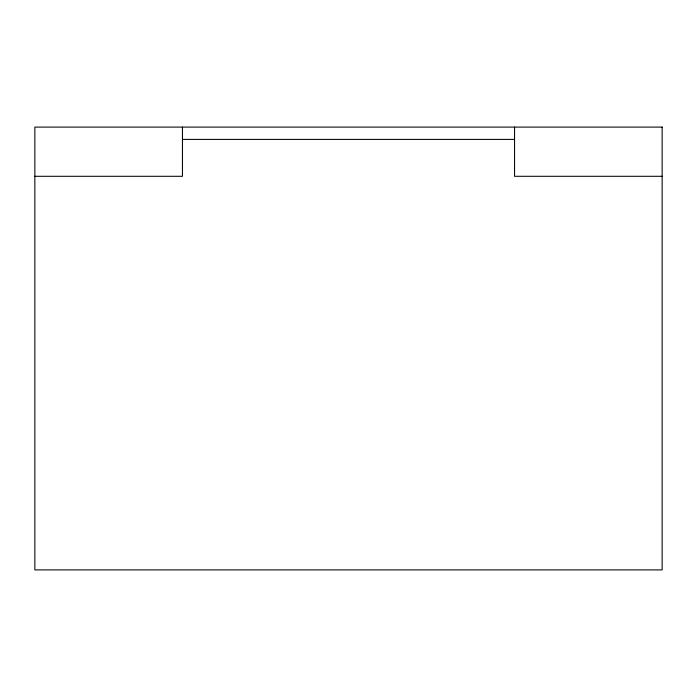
<?xml version="1.0" encoding="UTF-8"?>
<svg xmlns="http://www.w3.org/2000/svg" width="697" height="697" viewBox="0 0 697 697"><rect width="100%" height="100%" fill="white"/><g stroke="black" fill="none" stroke-linecap="round" stroke-linejoin="round"><path stroke-width="1.05" d="M182.448 139.4L514.552 139.4M34.85 176.297L182.448 176.297L182.448 127.098M662.15 176.297L514.552 176.297L514.552 127.098M662.15 127.098L34.85 127.098L34.85 569.902L662.15 569.902L662.15 127.098"/></g></svg>
